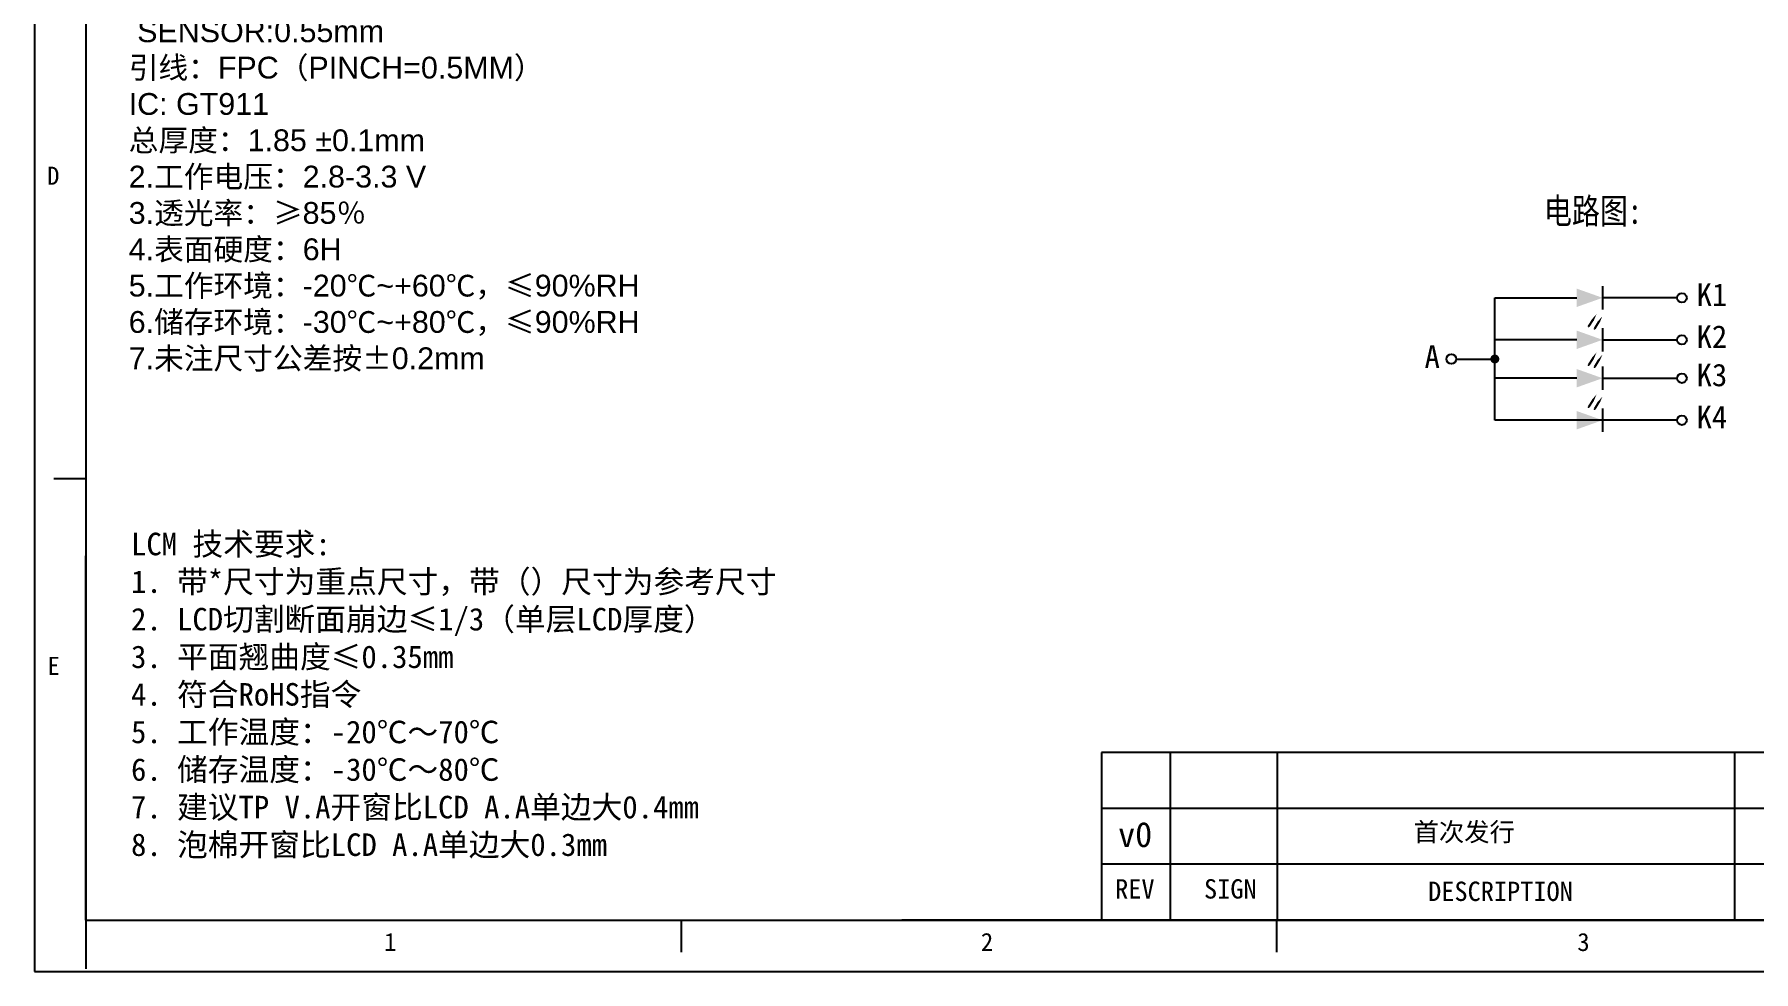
# Model space of a CAD drawing. Header units: millimetres. Extents: x 713 to 1200, y 341 to 680.
# Drawn here: x 713 to 941, y 341.2 to 465.5 of the extents above; entities that cross this region are included whole.
import ezdxf
from ezdxf.enums import TextEntityAlignment as Align

# ---------------------------------------------------------------- set-up
doc = ezdxf.new("R2010")
doc.units = ezdxf.units.MM
doc.layers.add('D', color=4, linetype='Continuous')
doc.layers.add('text', color=4, linetype='Continuous')
doc.layers.add('DIM', color=3, linetype='Continuous', lineweight=20)
doc.layers.add('FRAME', color=6, linetype='Continuous', lineweight=13)
doc.styles.add('s2', font='')
doc.styles.add('宋体', font='SimSun.ttf')
doc.styles.get('s2').set_extended_font_data('FangSong_GB2312')

msp = doc.modelspace()

# ---------------------------------------------------------------- linework, layer by layer
at = {"color": 7, "linetype": 'Continuous'}
for p, q in [((712.959, 679.806), (712.959, 341.207)), ((712.959, 341.207), (1200.336, 341.207))]:
    msp.add_line(p, q, dxfattribs=at)
at = {"linetype": 'Continuous'}
for p, q in [((719.799, 666.496), (719.799, 341.578)), ((719.799, 406.561), (715.524, 406.561)), ((719.799, 348.047), (1193.496, 348.047)), ((798.755, 348.047), (798.755, 343.772)), ((877.71, 348.047), (877.71, 343.772))]:
    msp.add_line(p, q, dxfattribs=at)
at = {"color": 4, "linetype": 'Continuous'}
for p, q in [((719.799, 348.047), (719.799, 396.342)), ((974.775, 370.249), (854.496, 370.249)), ((854.496, 370.249), (854.496, 348.047)), ((863.603, 370.249), (863.603, 348.047)), ((877.785, 370.249), (877.785, 348.047)), ((938.521, 348.047), (938.521, 370.249)), ((974.775, 362.849), (854.496, 362.849)), ((974.775, 355.448), (854.496, 355.448)), ((974.775, 348.047), (828.007, 348.047))]:
    msp.add_line(p, q, dxfattribs=at)
at = {"layer": 'D', "color": 2}
msp.add_circle((900.914, 422.438), 0.636, dxfattribs=at)
at = {"layer": 'text', "color": 2}
for p, q in [((906.676, 414.323), (906.676, 430.554)), ((906.676, 430.554), (917.554, 430.554)), ((930.854, 430.554), (920.965, 430.554)), ((917.554, 424.984), (906.676, 424.984)), ((920.965, 424.984), (930.854, 424.984)), ((901.55, 422.438), (906.676, 422.438)), ((917.554, 419.892), (906.676, 419.892)), ((920.965, 419.892), (930.854, 419.892)), ((918.859, 414.323), (906.676, 414.323)), ((930.854, 414.323), (918.859, 414.323))]:
    msp.add_line(p, q, dxfattribs=at)
at = {"layer": 'text', "color": 2, "flags": 128}
for points in [[(920.965, 432.098), (920.965, 429.01)], [(920.965, 426.528), (920.965, 423.44)], [(920.965, 421.436), (920.965, 418.348)], [(920.965, 415.866), (920.965, 412.779)]]:
    msp.add_lwpolyline(points, dxfattribs=at)
at = {"layer": 'text', "color": 2}
for points in [[(919.675, 427.615), (919.123, 426.735), (919.123, 426.735)], [(920.45, 427.321), (919.898, 426.441), (919.898, 426.441)], [(919.675, 422.523), (919.123, 421.643), (919.123, 421.643)], [(920.45, 422.228), (919.898, 421.349), (919.898, 421.349)], [(919.675, 416.953), (919.123, 416.074), (919.123, 416.074)], [(920.45, 416.659), (919.898, 415.779), (919.898, 415.779)]]:
    msp.add_lwpolyline(points, dxfattribs=at)
at = {"layer": 'text', "color": 2, "const_width": 0.59}
msp.add_lwpolyline([(906.971, 422.438, -1), (906.382, 422.438, -1)], format="xyb", close=True, dxfattribs=at)
at = {"layer": 'text', "color": 2}
for centre in [(931.49, 430.554), (931.49, 424.984), (931.49, 419.892), (931.49, 414.323)]:
    msp.add_circle(centre, 0.636, dxfattribs=at)
for points in [[(917.554, 431.768), (917.554, 429.339), (920.965, 430.554)], [(917.554, 431.768), (917.554, 429.339), (920.965, 430.554)], [(919.545, 427.697), (920.167, 428.398), (919.806, 427.533)], [(920.32, 427.403), (920.942, 428.104), (920.581, 427.239)], [(917.554, 426.199), (917.554, 423.77), (920.965, 424.984)], [(917.554, 426.199), (917.554, 423.77), (920.965, 424.984)], [(919.545, 422.605), (920.167, 423.306), (919.806, 422.441)], [(920.32, 422.31), (920.942, 423.012), (920.581, 422.147)], [(917.554, 421.107), (917.554, 418.678), (920.965, 419.892)], [(917.554, 421.107), (917.554, 418.678), (920.965, 419.892)], [(919.545, 417.035), (920.167, 417.736), (919.806, 416.871)], [(920.32, 416.741), (920.942, 417.442), (920.581, 416.577)], [(917.554, 415.537), (917.554, 413.108), (920.965, 414.323)], [(917.554, 415.537), (917.554, 413.108), (920.965, 414.323)]]:
    msp.add_solid(points, dxfattribs=at)

# ---------------------------------------------------------------- texts
at = {"color": 4, "linetype": 'Continuous', "style": '宋体'}
for s, p in [('D', (714.654, 445.545)), ('E', (714.696, 380.552)), ('1', (759.35, 343.943)), ('2', (838.51, 343.943)), ('3', (917.624, 343.936))]:
    msp.add_text(s, height=2.394, dxfattribs=at).set_placement(p)
at = {"color": 1, "linetype": 'Continuous', "style": '宋体'}
msp.add_text('v0', height=3.3244, dxfattribs=at).set_placement((858.971, 357.718), align=Align.CENTER)
at = {"color": 4, "linetype": 'Continuous', "style": '宋体'}
for s, height, p in [('SIGN', 2.5651, (871.595, 350.894)), ('REV', 2.5651, (858.927, 350.894)), ('DESCRIPTION', 2.56514, (907.425, 350.571))]:
    msp.add_text(s, height=height, dxfattribs=at).set_placement(p, align=Align.CENTER)
at = {"color": 2, "insert": (877.785, 360.956), "char_height": 2.46288, "width": 60.73614, "attachment_point": 1, "style": '宋体'}
msp.add_mtext('\\pi18.1132;{\\C1;首次发行}', dxfattribs=at)
at = {"layer": 'D', "color": 2, "char_height": 2.98525, "attachment_point": 1}
for s, insert in [('{\\fSimSun|b0|i0|c134|p2;K1}', (933.441, 432.474)), ('{\\fSimSun|b0|i0|c134|p2;K2}', (933.441, 426.905)), ('{\\fSimSun|b0|i0|c134|p2;A}', (897.357, 424.243)), ('{\\fSimSun|b0|i0|c134|p2;K3}', (933.441, 421.813)), ('{\\fSimSun|b0|i0|c134|p2;K4}', (933.441, 416.243))]:
    msp.add_mtext(s, dxfattribs=dict(at, insert=insert))
at = {"layer": 'DIM', "insert": (725.47, 481.794), "char_height": 2.89017, "width": 98.3193, "attachment_point": 1, "style": 's2'}
msp.add_mtext('{\\fSimSun|b0|i0|c134|p54;CTP技术参数\\fSimSun|b0|i0|c134|p2;：\\fArial|b0|i0|c0|p34;\\P1.\\fSimSun|b0|i0|c134|p2;结构：\\fArial|b0|i0|c0|p34;G+G\\fArial|b0|i0|c186|p34;\\P\\fArial|b0|i0|c0|p34; CG:\\fSimSun|b0|i0|c134|p2;1.1\\fArial|b0|i0|c0|p34;mm \\P SENSOR:0.55mm\\P\\fSimSun|b0|i0|c134|p2;引线：\\fArial|b0|i0|c0|p34;FPC\\fSimSun|b0|i0|c134|p2;（\\fArial|b0|i0|c0|p34;PINCH=0.5MM\\fSimSun|b0|i0|c134|p2;）\\fArial|b0|i0|c0|p34; \\PIC: GT911\\P\\fSimSun|b0|i0|c134|p2;总厚度：\\fArial|b0|i0|c0|p34;1.85 %%P0.1mm\\P2.\\fSimSun|b0|i0|c134|p2;工作电压：\\fArial|b0|i0|c0|p34;2.8-3.3 V \\P3.\\fSimSun|b0|i0|c134|p2;透光率：≥\\fArial|b0|i0|c0|p34;85\\fSimSun|b0|i0|c134|p2;％\\fArial|b0|i0|c0|p34;\\P4.\\fSimSun|b0|i0|c134|p2;表面硬度：\\fArial|b0|i0|c0|p34;6H\\P5.\\fSimSun|b0|i0|c134|p2;工作环境：\\fArial|b0|i0|c0|p34;-20\\fSimSun|b0|i0|c134|p2;℃\\fArial|b0|i0|c0|p34;~+60\\fSimSun|b0|i0|c134|p2;℃，≤\\fArial|b0|i0|c0|p34;90%RH\\P6.\\fSimSun|b0|i0|c134|p2;储存环境：\\fArial|b0|i0|c0|p34;-30\\fSimSun|b0|i0|c134|p2;℃\\fArial|b0|i0|c0|p34;~+80\\fSimSun|b0|i0|c134|p2;℃，≤\\fArial|b0|i0|c0|p34;90%RH\\P7.\\fSimSun|b0|i0|c134|p2;未注尺寸公差按±\\fArial|b0|i0|c0|p34;0.2mm}', dxfattribs=at)
at = {"layer": 'DIM', "lineweight": 0, "insert": (725.782, 399.402), "char_height": 2.98968, "width": 128.80177, "attachment_point": 1, "style": '宋体'}
msp.add_mtext('{\\C0;LCM 技术要求:\\P1. 带*尺寸为重点尺寸，带（）尺寸为参考尺寸\\P2. LCD切割断面崩边≤1/3（单层LCD厚度）\\P3. 平面翘曲度≤0.35mm\\P4. 符合RoHS指令\\P5. 工作温度：-20℃～70℃ \\P6. 储存温度：-30℃～80℃\\P7. 建议TP V.A开窗比LCD A.A单边大0.4mm\\P8. 泡棉开窗比LCD A.A单边大0.3mm}', dxfattribs=at)
at = {"layer": 'FRAME', "color": 4, "style": '宋体', "width": 0.8}
msp.add_text('电路图:', height=3.4004, dxfattribs=at).set_placement((913.192, 440.366))

doc.saveas('drawing.dxf')
